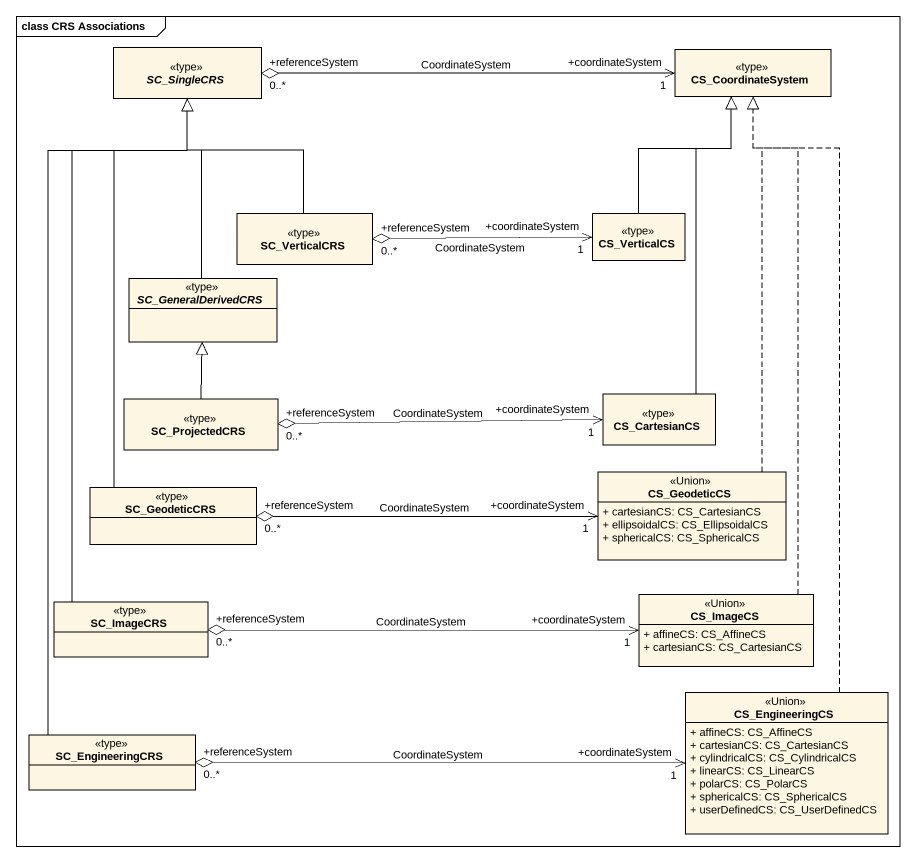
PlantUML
@startuml
mainframe class CRS Associations
hide circle
hide empty members
skinparam classAttributeIconSize 0
abstract class SC_SingleCRS <<type>>
class CS_CoordinateSystem <<type>>
class SC_VerticalCRS <<type>>
class CS_VerticalCS <<type>>
abstract class SC_GeneralDerivedCRS <<type>>
class SC_ProjectedCRS <<type>>
class CS_CartesianCS <<type>>
class CS_GeodeticCS <<Union>> {
  + cartesianCS: CS_CartesianCS
  + ellipsoidalCS: CS_EllipsoidalCS
  + sphericalCS: CS_SphericalCS
}
class SC_GeodeticCRS <<type>>
class SC_ImageCRS <<type>>
class CS_ImageCS <<Union>> {
  + affineCS: CS_AffineCS
  + cartesianCS: CS_CartesianCS
}
class CS_EngineeringCS <<Union>> {
  + affineCS: CS_AffineCS
  + cartesianCS: CS_CartesianCS
  + cylindricalCS: CS_CylindricalCS
  + linearCS: CS_LinearCS
  + polarCS: CS_PolarCS
  + sphericalCS: CS_SphericalCS
  + userDefinedCS: CS_UserDefinedCS
}
class SC_EngineeringCRS <<type>>
CS_CoordinateSystem "+coordinateSystem\n1" <-left-o "+referenceSystem\n0..*" SC_SingleCRS : CoordinateSystem
SC_VerticalCRS -up-|> SC_SingleCRS
CS_VerticalCS -up-|> CS_CoordinateSystem
CS_VerticalCS "+coordinateSystem\n1" <-left-o "+referenceSystem\n0..*" SC_VerticalCRS : CoordinateSystem
SC_GeneralDerivedCRS -up-|> SC_SingleCRS
SC_ProjectedCRS -up-|> SC_GeneralDerivedCRS
CS_CartesianCS -up-|> CS_CoordinateSystem
CS_CartesianCS "+coordinateSystem\n1" <-left-o "+referenceSystem\n0..*" SC_ProjectedCRS : CoordinateSystem
CS_GeodeticCS .up.|> CS_CoordinateSystem
SC_GeodeticCRS -up-|> SC_SingleCRS
SC_GeodeticCRS "+referenceSystem\n0..*" o-right-> "+coordinateSystem\n1" CS_GeodeticCS : CoordinateSystem
SC_ImageCRS -up-|> SC_SingleCRS
SC_ImageCRS "+referenceSystem\n0..*" o-right-> "+coordinateSystem\n1" CS_ImageCS : CoordinateSystem
CS_ImageCS .up.|> CS_CoordinateSystem
CS_EngineeringCS .up.|> CS_CoordinateSystem
CS_EngineeringCS "+coordinateSystem\n1" <-left-o "+referenceSystem\n0..*" SC_EngineeringCRS : CoordinateSystem
SC_EngineeringCRS -up-|> SC_SingleCRS
@enduml
